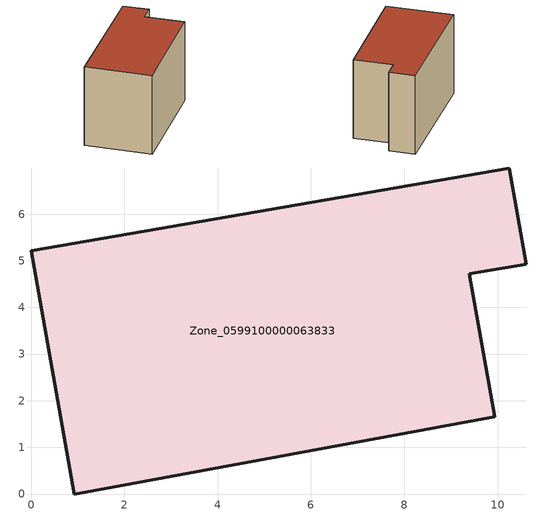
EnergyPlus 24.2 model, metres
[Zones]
Zone_0599100000063833
 floor ground (C_G): 0,5.21 10.25,6.99 10.62,4.93 9.4,4.72 9.94,1.65 0.92,0 z0
 wall outside (C_F): 0.92,0 9.94,1.65 9.4,4.72 10.62,4.93 10.25,6.99 0,5.21 0.92,0 z0:6.62
 roof outside (C_R): 10.25,6.99 0,5.21 0.92,0 9.94,1.65 9.4,4.72 10.62,4.93 z6.62
[BUILDING]
Pand.0599100000063833: North Axis=0; Terrain=City; Loads Convergence Tolerance Value=0.04; Temperature Convergence Tolerance Value=0.4; Solar Distribution=FullExterior; Maximum Number of Warmup Days=25; Minimum Number of Warmup Days=1
[Site:Location]
Rotterdam.The.Hague.AP_ZH_NLD Design_Conditions: Latitude=51.96; Longitude=4.45; Time Zone=1; Elevation=-4.5
[SITE:GROUNDTEMPERATURE:BUILDINGSURFACE]
18, 18, 18, 18, 18, 18, 18, 18, 18, 18, 18, 18
[MATERIAL] Thermal Absorptance=0.9; Solar Absorptance=0.7; Visible Absorptance=0.7
Name | Roughness | Thickness | Conductivity | Density | Specific Heat
G.TI.1946 | MediumSmooth | 0.15 | 1 | 540 | 1210
F.TI.1946 | Rough | 0.3 | 0.857143 | 1920 | 840
R.TI.1946 | MediumRough | 0.2 | 0.1 | 1500 | 1000
[CONSTRUCTION]
C_G: G.TI.1946
C_F: F.TI.1946
C_R: R.TI.1946
[ZONE]
Zone_0599100000063833: Type=1; Multiplier=1; Ceiling Height=Autocalculate; Volume=Autocalculate; Floor Area=autocalculate; Part of Total Floor Area=Yes
[ZONEINFILTRATION:DESIGNFLOWRATE]
Infil_Zone_0599100000063833: Zone or ZoneList or Space or SpaceList=Zone_0599100000063833; Schedule=AlwaysOn; Design Flow Rate Calculation Method=Flow/Area; Flow Rate per Floor Area=0.003; Constant Term Coefficient=1; Temperature Term Coefficient=0; Velocity Term Coefficient=0; Velocity Squared Term Coefficient=0
[HVACTEMPLATE:ZONE:IDEALLOADSAIRSYSTEM]
Zone_0599100000063833: Maximum Heating Supply Air Temperature=50; Minimum Cooling Supply Air Temperature=13; Maximum Heating Supply Air Humidity Ratio=0.0156; Minimum Cooling Supply Air Humidity Ratio=0.0077; Heating Limit=NoLimit; Cooling Limit=NoLimit; Dehumidification Control Type=ConstantSensibleHeatRatio; Cooling Sensible Heat Ratio=0.7; Dehumidification Setpoint=60; Humidification Control Type=None; Humidification Setpoint=30; Outdoor Air Method=None; Outdoor Air Flow Rate per Person=0.00944; Outdoor Air Flow Rate per Zone Floor Area=0; Outdoor Air Flow Rate per Zone=0; Demand Controlled Ventilation Type=None; Outdoor Air Economizer Type=NoEconomizer; Heat Recovery Type=None; Sensible Heat Recovery Effectiveness=0.7; Latent Heat Recovery Effectiveness=0.65
[ZONECONTROL:THERMOSTAT]
ThermostatControl_Zone_0599100000063833: Zone or ZoneList=Zone_0599100000063833; Control Type Schedule=DualSetpointControlType; Control 1=Thermostat_Zone_0599100000063833; Temperature Difference Between Cutout And Setpoint=0
[THERMOSTATSETPOINT:DUALSETPOINT]
Thermostat_Zone_0599100000063833: Heating Setpoint Temperature Schedule=HeatingSetpoint_Zone_0599100000063833; Cooling Setpoint Temperature Schedule=CoolingSetpoint_Zone_0599100000063833
[SCHEDULE:COMPACT]
HeatingSetpoint_Zone_0599100000063833: Through: 12/31, For: AllDays, Until: 24:00, 21
CoolingSetpoint_Zone_0599100000063833: Through: 12/31, For: AllDays, Until: 24:00, 24
DualSetpointControlType: Through: 12/31, For: AllDays, Until: 24:00, 4
AlwaysOn: Through: 12/31, For: AllDays, Until: 24:00, 1
